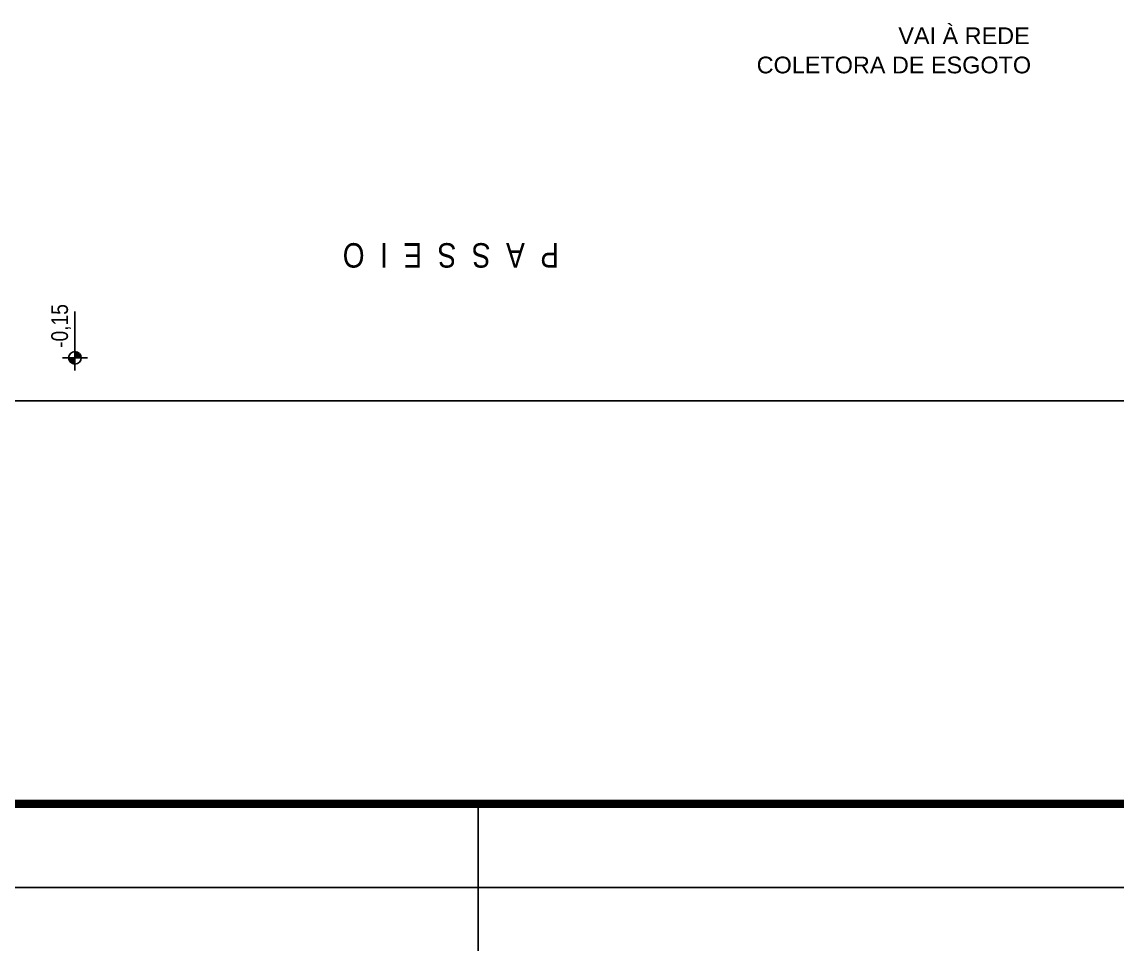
# Model space of a CAD drawing. Header units: millimetres. Extents: x 3923 to 4007, y 744 to 982.
# Drawn here: x 3965.68 to 3978.76, y 802.71 to 813.72 of the extents above; entities that cross this region are included whole.
import ezdxf
from ezdxf.enums import TextEntityAlignment as Align

# ---------------------------------------------------------------- set-up
doc = ezdxf.new("R2010")
doc.units = ezdxf.units.MM
doc.header["$LTSCALE"] = 20
for name, color, linetype in [('E-txt-g', 3, 'Continuous'), ('HIDROSSANITÁRIO', 8, 'Continuous'), ("PRANCHA - PROJETU'S", 7, 'Continuous'), ('TEXTO', 3, 'Continuous')]:
    doc.layers.add(name, color=color, linetype=linetype)
doc.layers.add('E-Txt-W', color=7, linetype='Continuous', lineweight=20)
doc.styles.add('F2', font='ARIALN.TTF')
doc.styles.add('REG60', font='romans.shx', dxfattribs={"width": 0.8, "height": 0.15})
doc.styles.add('REG80', font='romans.shx', dxfattribs={"width": 0.8, "height": 0.2})
doc.styles.get("Standard").update_dxf_attribs({"font": 'arial.ttf'})

# ---------------------------------------------------------------- blocks, each defined once
blk = doc.blocks.new('ADFSGASDFG')
at = {"layer": "PRANCHA - PROJETU'S", "color": 1}
for p, q in [((360.678, 107.346), (276.578, 107.346)), ((276.578, 47.946), (360.678, 47.946))]:
    blk.add_line(p, q, dxfattribs=at)
at = {"layer": "PRANCHA - PROJETU'S", "color": 4, "const_width": 0.1}
blk.add_lwpolyline([(279.078, 106.346), (359.678, 106.346), (359.678, 48.946), (279.078, 48.946)], close=True, dxfattribs=at)
blk = doc.blocks.new('TXT-AMB75')
at = {"layer": 'E-txt-g', "style": 'REG80', "width": 0.8, "flags": 8}
blk.add_attdef('TXT', text='', height=0.2, dxfattribs=at).set_placement((0.0055, 0.2964), align=Align.CENTER)
at = {"layer": 'E-Txt-W', "style": 'REG60', "width": 0.8, "flags": 8}
blk.add_attdef('TXT', text='', height=0.15, dxfattribs=at).set_placement((0.0055, 0.0271), align=Align.CENTER)
blk = doc.blocks.new('NV')
at = {"color": 4, "linetype": 'ByBlock', "ltscale": 0.5}
for p, q in [((-1.414, -0.142), (-1.414, 0.107)), ((-1.539, -0.018), (-0.953, -0.018))]:
    blk.add_line(p, q, dxfattribs=at)
at = {"color": 4, "ltscale": 2.5}
blk.add_circle((-1.414, -0.018), 0.0622, dxfattribs=at)
at = {"color": 4}
for points in [[(-1.414, -0.018), (-1.458, 0.026), (-1.476, -0.018), (-1.472, 0.006)], [(-1.414, -0.018), (-1.414, 0.045), (-1.458, 0.026), (-1.438, 0.04)], [(-1.414, -0.018), (-1.352, -0.018), (-1.37, -0.062), (-1.357, -0.041)], [(-1.414, -0.018), (-1.37, -0.062), (-1.414, -0.08), (-1.39, -0.075)]]:
    blk.add_solid(points, dxfattribs=at)
at = {"layer": 'E-Txt-W', "color": 4, "ltscale": 2.5, "style": 'F2'}
blk.add_attdef('COTAPISO', (-1.306, 0.073), '', height=0.15, dxfattribs=at)

msp = doc.modelspace()

# ---------------------------------------------------------------- linework, layer by layer
at = {"layer": 'HIDROSSANITÁRIO', "color": 8, "linetype": 'Continuous'}
msp.add_line((3937.813, 809.197), (3979.813, 809.197), dxfattribs=at)
at = {"layer": "PRANCHA - PROJETU'S", "color": 1}
for p in [(3971.129, 804.386), (3971.129, 802.386)]:
    msp.add_line(p, (3971.129, 803.386), dxfattribs=at)

# ---------------------------------------------------------------- block references
at = {"layer": 'HIDROSSANITÁRIO', "color": 8}
ref = msp.add_blockref('TXT-AMB75', (3970.812, 811.51), dxfattribs=dict(at, xscale=1.458, yscale=1.458, zscale=1.458, rotation=180))
ref.add_attrib('TXT', 'P  A  S  S  E  I  O', dxfattribs={"layer": 'E-txt-g', "color": 2, "height": 0.2916, "rotation": 180, "style": 'F2'}).set_placement((3970.804, 811.078), align=Align.CENTER)
ref = msp.add_blockref('NV', (3966.295, 811.406), dxfattribs=dict(at, xscale=1.2, yscale=1.2, zscale=1.2, rotation=90))
ref.add_attrib('COTAPISO', '-0,15', (3966.234, 809.828), dxfattribs={"layer": 'E-Txt-W', "color": 4, "ltscale": 2.5, "height": 0.2, "rotation": 90, "style": 'F2'})
at = {"layer": "PRANCHA - PROJETU'S", "color": 1}
for p in [(3646.451, 755.44), (3646.451, 696.04)]:
    msp.add_blockref('ADFSGASDFG', p, dxfattribs=at)

# ---------------------------------------------------------------- texts
at = {"layer": 'TEXTO'}
for s, p in [('VAI À REDE', (3976.929, 813.554)), ('COLETORA DE ESGOTO', (3976.092, 813.205))]:
    msp.add_text(s, height=0.2, dxfattribs=at).set_placement(p, align=Align.MIDDLE_CENTER)

doc.saveas('drawing.dxf')
